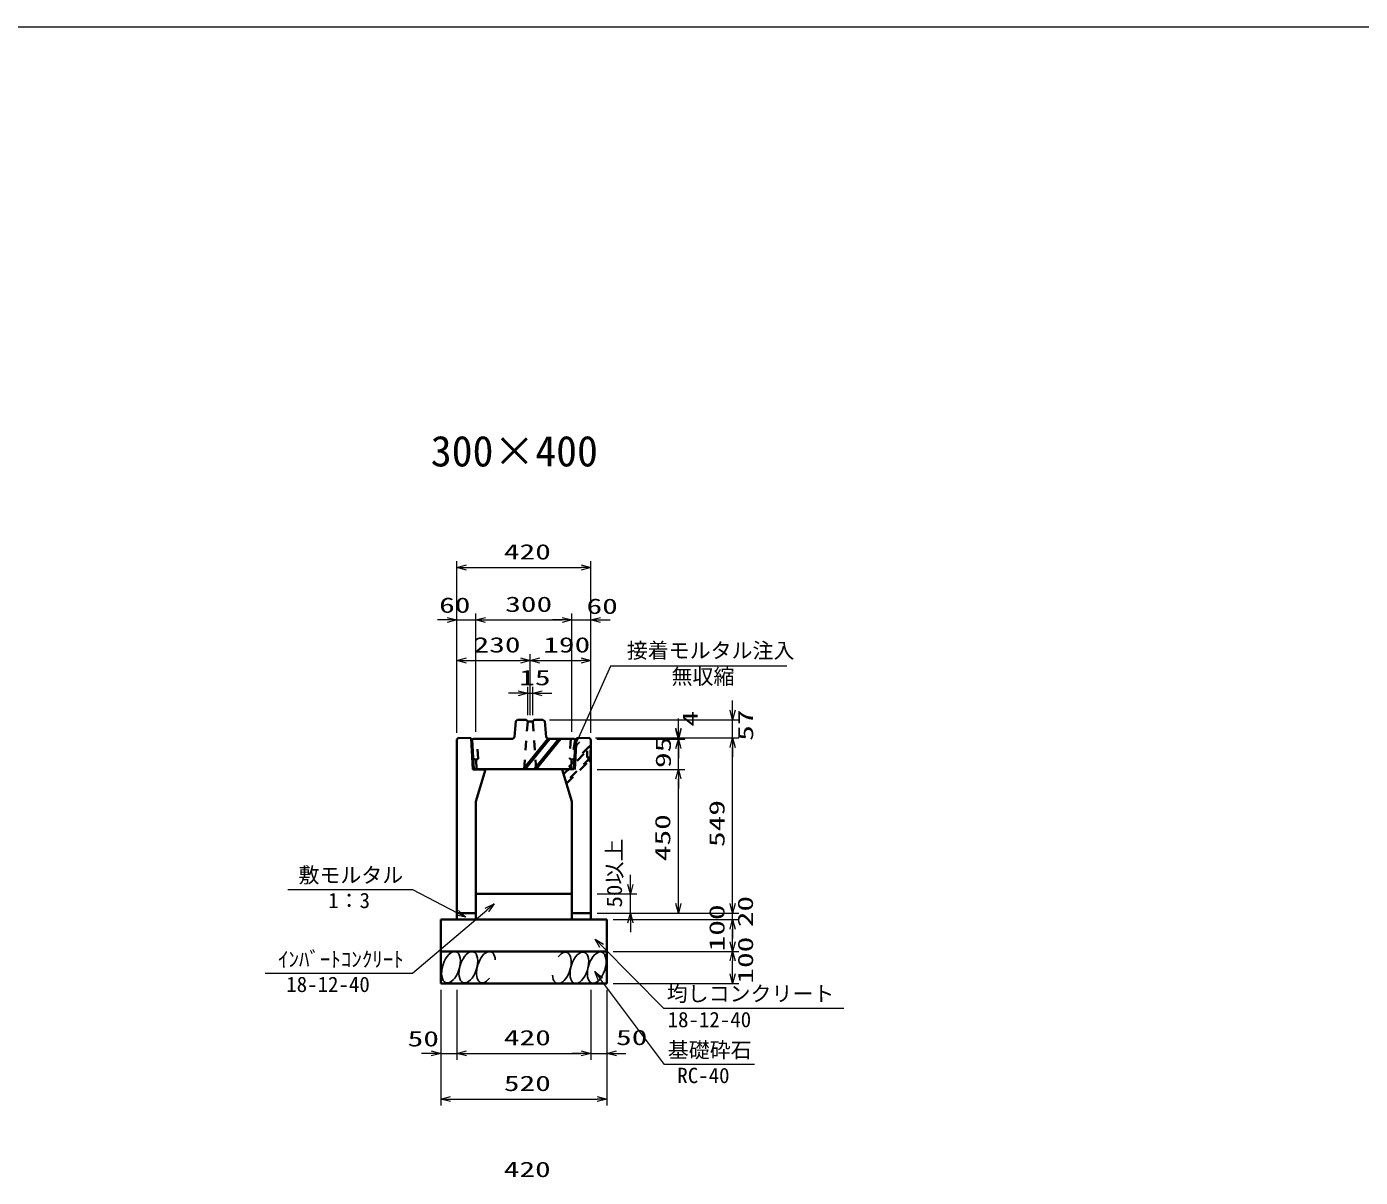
# Model space of a CAD drawing. Units: millimetres on the paper. Extents: x 15 to 1219, y 8 to 859.
# Drawn here: x 224 to 432.8, y 678.4 to 858.6 of the extents above; entities that cross this region are included whole.
import ezdxf
from ezdxf.enums import TextEntityAlignment as Align

# ---------------------------------------------------------------- set-up
doc = ezdxf.new("R2010")
doc.units = ezdxf.units.MM
doc.linetypes.add('USER1', pattern=[3, 1.5, -1.5])
for name, color, linetype, lineweight in [('D-STR-DIM（寸法）', 7, 'Continuous', 13), ('D-STR-HTXT(均しCON-旗)', 7, 'Continuous', 13), ('D-STR-HTXT(基礎砕石-旗)', 7, 'Continuous', 13), ('D-STR-HTXT（旗上げ）', 7, 'Continuous', 13), ('D-STR-STRF(グリ)', 7, 'Continuous', 25), ('D-STR（構造物）', 1, 'Continuous', 35)]:
    doc.layers.add(name, color=color, linetype=linetype, lineweight=lineweight)
doc.layers.add('D-STR-TXT(文字)', color=7, linetype='Continuous')
doc.styles.add('ＭＳ ゴシック', font='')
doc.styles.get('ＭＳ ゴシック').set_extended_font_data('MS Gothic')

# ---------------------------------------------------------------- blocks, each defined once
blk = doc.blocks.new('_Open30')
at = {"color": 7, "linetype": 'Continuous', "lineweight": 13}
for p, q in [((-1, 0.2679), (0, 0)), ((0, 0), (-1, -0.2679)), ((0, 0), (-1, 0))]:
    blk.add_line(p, q, dxfattribs=at)

msp = doc.modelspace()

# ---------------------------------------------------------------- linework, layer by layer
at = {"layer": 'D-STR-DIM（寸法）', "color": 2}
msp.add_line((15.075, 858.587), (1218.693, 858.587), dxfattribs=at)
at = {"layer": 'D-STR-DIM（寸法）'}
for p, q in [((291.32, 766.683), (291.32, 774.891)), ((292.82, 773.891), (310.82, 773.891)), ((312.32, 766.683), (312.32, 774.891)), ((291.32, 747.98), (291.32, 766.683)), ((294.32, 748.171), (294.32, 766.683)), ((294.32, 748.171), (294.32, 766.683)), ((309.32, 748.171), (309.32, 766.683)), ((309.32, 748.171), (309.32, 766.683)), ((312.32, 747.98), (312.32, 766.683)), ((289.82, 765.683), (288.32, 765.683)), ((291.32, 765.683), (294.32, 765.683)), ((295.82, 765.683), (297.32, 765.683)), ((295.82, 765.683), (307.82, 765.683)), ((307.82, 765.683), (306.32, 765.683)), ((309.32, 765.683), (312.32, 765.683)), ((313.82, 765.683), (315.32, 765.683)), ((291.32, 747.98), (291.32, 760.325)), ((292.82, 759.325), (301.32, 759.325)), ((302.82, 750.778), (302.82, 760.325)), ((302.82, 750.778), (302.82, 760.325)), ((304.32, 759.325), (310.82, 759.325)), ((312.32, 747.98), (312.32, 760.325)), ((300.926, 754.193), (299.426, 754.193)), ((302.426, 750.778), (302.426, 755.193)), ((302.426, 754.193), (303.214, 754.193)), ((303.214, 750.778), (303.214, 755.193)), ((304.714, 754.193), (306.214, 754.193)), ((334.522, 751.56), (334.522, 753.06)), ((305.825, 750.06), (335.522, 750.06)), ((326.024, 748.725), (326.024, 750.225)), ((326.024, 748.533), (326.024, 750.033)), ((334.522, 747.225), (334.522, 750.06)), ((313.07, 747.225), (327.024, 747.225)), ((313.266, 747.033), (327.024, 747.033)), ((313.266, 747.033), (327.024, 747.033)), ((314.07, 747.225), (335.522, 747.225)), ((314.07, 747.225), (335.522, 747.225)), ((326.024, 747.033), (326.024, 747.225)), ((326.024, 742.278), (326.024, 747.033)), ((334.522, 721.278), (334.522, 745.725)), ((334.522, 745.725), (334.522, 744.225)), ((326.024, 745.533), (326.024, 744.033)), ((313.32, 742.278), (327.024, 742.278)), ((313.32, 742.278), (327.024, 742.278)), ((326.024, 721.278), (326.024, 740.778)), ((326.024, 740.778), (326.024, 739.278)), ((318.509, 724.278), (318.509, 725.778)), ((313.32, 722.778), (319.509, 722.778)), ((318.509, 719.778), (318.509, 722.778)), ((334.522, 721.278), (334.522, 722.778)), ((313.32, 719.778), (335.522, 719.778)), ((313.32, 719.778), (327.024, 719.778)), ((313.32, 719.778), (335.522, 719.778)), ((313.32, 719.778), (319.509, 719.778)), ((315.82, 718.778), (335.522, 718.778)), ((315.82, 718.778), (335.522, 718.778)), ((334.522, 718.778), (334.522, 719.778)), ((318.509, 718.278), (318.509, 716.778)), ((334.522, 715.278), (334.522, 717.278)), ((334.522, 717.278), (334.522, 715.778)), ((315.82, 713.778), (335.522, 713.778)), ((315.82, 713.778), (335.522, 713.778)), ((334.522, 710.278), (334.522, 712.278)), ((315.82, 708.778), (335.522, 708.778)), ((288.82, 707.778), (288.82, 696.811)), ((288.82, 706.778), (288.82, 689.654)), ((291.32, 707.778), (291.32, 696.811)), ((291.32, 706.778), (291.32, 696.811)), ((312.32, 707.778), (312.32, 696.811)), ((312.32, 706.778), (312.32, 696.811)), ((314.82, 707.778), (314.82, 696.811)), ((314.82, 706.778), (314.82, 689.654)), ((287.32, 697.811), (285.82, 697.811)), ((288.82, 697.811), (291.32, 697.811)), ((292.82, 697.811), (310.82, 697.811)), ((292.82, 697.811), (294.32, 697.811)), ((310.82, 697.811), (309.32, 697.811)), ((312.32, 697.811), (314.82, 697.811)), ((316.32, 697.811), (317.82, 697.811)), ((290.32, 690.654), (313.32, 690.654))]:
    msp.add_line(p, q, dxfattribs=at)
at = {"layer": 'D-STR-HTXT(均しCON-旗)'}
for points in [[(264.881, 723.482), (284.361, 723.482), (291.404, 719.827)], [(261.327, 710.347), (284.361, 710.347), (296.018, 720.258)], [(351.967, 704.83), (323.76, 704.83), (314.037, 714.647)]]:
    msp.add_lwpolyline(points, dxfattribs=at)
at = {"layer": 'D-STR-HTXT(基礎砕石-旗)'}
msp.add_lwpolyline([(337.941, 696.081), (323.838, 696.081), (313.834, 709.407)], dxfattribs=at)
at = {"layer": 'D-STR-HTXT（旗上げ）'}
msp.add_lwpolyline([(343.041, 758.468), (315.42, 758.468), (310.153, 746.752)], dxfattribs=at)
at = {"layer": 'D-STR-STRF(グリ)'}
for centre, major_axis in [((290.414, 711.301), (0.79, 2.421)), ((293.136, 711.301), (0.79, 2.421)), ((310.524, 711.22), (-0.771, -2.427)), ((313.245, 711.242), (-0.771, -2.427))]:
    msp.add_ellipse(centre, major_axis=major_axis, ratio=0.5139, dxfattribs=at)
for centre, major_axis in [((295.876, 711.301), (0.79, 2.421)), ((307.783, 711.199), (-0.771, -2.427))]:
    msp.add_ellipse(centre, major_axis=major_axis, ratio=0.5139, start_param=5.3575563, end_param=10.3750652, dxfattribs=at)
at = {"layer": 'D-STR（構造物）'}
for p, q in [((300.825, 750.06), (300.555, 749.816)), ((302.195, 750.033), (300.825, 750.06)), ((302.426, 749.778), (302.195, 750.033)), ((303.445, 750.033), (303.214, 749.778)), ((304.825, 750.06), (303.445, 750.033)), ((305.096, 749.816), (304.825, 750.06)), ((300.555, 749.816), (300.346, 747.319)), ((303.214, 749.778), (302.426, 749.778)), ((305.304, 747.319), (305.096, 749.816)), ((291.32, 746.98), (291.57, 747.225)), ((291.32, 719.778), (291.32, 746.98)), ((291.57, 747.225), (293.57, 747.185)), ((293.57, 747.185), (293.82, 742.278)), ((293.733, 746.916), (293.875, 747.065)), ((293.733, 746.916), (293.975, 742.315)), ((300.075, 747.065), (293.875, 747.065)), ((300.346, 747.315), (300.075, 747.065)), ((305.575, 747.065), (301.72, 742.315)), ((305.897, 747.065), (302.042, 742.315)), ((307.314, 747.065), (303.458, 742.315)), ((307.636, 747.065), (303.78, 742.315)), ((305.305, 747.315), (305.575, 747.065)), ((305.575, 747.065), (309.775, 747.065)), ((309.917, 746.916), (309.675, 742.315)), ((309.917, 746.916), (309.775, 747.065)), ((310.07, 747.185), (309.82, 742.278)), ((312.07, 747.225), (310.07, 747.185)), ((312.32, 746.98), (312.07, 747.225)), ((312.32, 719.778), (312.32, 746.98)), ((293.82, 742.278), (295.82, 742.278)), ((293.975, 742.315), (309.675, 742.315)), ((295.82, 742.278), (294.32, 737.278)), ((307.82, 742.278), (309.32, 737.278)), ((294.32, 737.278), (294.32, 719.778)), ((309.32, 737.278), (309.32, 719.778)), ((294.32, 722.778), (309.32, 722.778)), ((288.82, 718.778), (314.82, 718.778)), ((288.82, 718.778), (288.82, 708.778)), ((294.32, 719.778), (291.32, 719.778)), ((291.32, 719.778), (291.32, 718.778)), ((294.32, 719.778), (294.32, 718.778)), ((309.32, 719.778), (312.32, 719.778)), ((309.32, 719.778), (309.32, 718.778)), ((312.32, 719.778), (312.32, 718.778)), ((314.82, 718.778), (314.82, 708.778)), ((288.82, 713.778), (314.82, 713.778)), ((288.82, 708.778), (314.82, 708.778))]:
    msp.add_line(p, q, dxfattribs=at)
at = {"layer": 'D-STR（構造物）', "linetype": 'USER1'}
for p, q in [((301.858, 742.275), (302.426, 749.778)), ((303.214, 749.778), (303.778, 742.315)), ((294.651, 743.926), (294.504, 747.065)), ((312.07, 745.886), (307.968, 741.784)), ((308.049, 741.515), (312.245, 745.711)), ((309.174, 747.065), (309.009, 743.93)), ((312.245, 745.711), (311.997, 745.959)), ((312.245, 743.781), (312.245, 745.711)), ((294.356, 743.812), (293.89, 743.944)), ((294.356, 743.812), (294.651, 743.926)), ((294.426, 742.315), (294.356, 743.812)), ((312.245, 744.126), (308.415, 740.295)), ((308.489, 740.05), (312.245, 743.806)), ((309.009, 743.93), (309.304, 743.814)), ((309.304, 743.814), (309.225, 742.315)), ((309.304, 743.814), (309.761, 743.94)), ((311.745, 744.126), (311.745, 745.211)), ((311.745, 744.126), (312.245, 744.126)), ((311.997, 743.534), (312.245, 743.781))]:
    msp.add_line(p, q, dxfattribs=at)

# ---------------------------------------------------------------- block references
at = {"layer": 'D-STR-DIM（寸法）', "xscale": 1.5, "yscale": 1.5}
for p, rotation in [((291.32, 773.891), 180), ((294.32, 765.683), 180), ((294.32, 765.683), 180), ((312.32, 765.683), 180), ((291.32, 759.325), 180), ((302.82, 759.325), 180), ((303.214, 754.193), 180), ((334.522, 750.06), 270), ((326.024, 747.225), 270), ((326.024, 747.033), 270), ((326.024, 747.033), 90), ((334.522, 747.225), 90), ((334.522, 747.225), 90), ((326.024, 742.278), 90), ((326.024, 742.278), 90), ((318.509, 722.778), 270), ((326.024, 719.778), 270), ((334.522, 719.778), 270), ((334.522, 719.778), 270), ((318.509, 719.778), 90), ((334.522, 718.778), 90), ((334.522, 718.778), 90), ((334.522, 713.778), 270), ((334.522, 713.778), 90), ((334.522, 708.778), 270), ((291.32, 697.811), 180), ((291.32, 697.811), 180), ((314.82, 697.811), 180), ((288.82, 690.654), 180)]:
    msp.add_blockref('_Open30', p, dxfattribs=dict(at, rotation=rotation))
for p in [(312.32, 773.891), (291.32, 765.683), (309.32, 765.683), (309.32, 765.683), (302.82, 759.325), (312.32, 759.325), (302.426, 754.193), (288.82, 697.811), (312.32, 697.811), (312.32, 697.811), (314.82, 690.654)]:
    msp.add_blockref('_Open30', p, dxfattribs=at)
at = {"layer": 'D-STR-HTXT(均しCON-旗)', "xscale": 1.5, "yscale": 1.5}
for p, rotation in [((297.161, 721.23), 40.37163), ((292.736, 719.136), 332.57325), ((312.981, 715.713), 134.72505)]:
    msp.add_blockref('_Open30', p, dxfattribs=dict(at, rotation=rotation))
at = {"layer": 'D-STR-HTXT(基礎砕石-旗)', "xscale": 1.5, "yscale": 1.5, "rotation": 126.89552}
msp.add_blockref('_Open30', (312.933, 710.607), dxfattribs=at)
at = {"layer": 'D-STR-HTXT（旗上げ）', "xscale": 1.5, "yscale": 1.5, "rotation": 245.79582}
msp.add_blockref('_Open30', (309.538, 745.383), dxfattribs=at)

# ---------------------------------------------------------------- texts
at = {"layer": 'D-STR-DIM（寸法）', "style": 'ＭＳ ゴシック', "width": 1.5}
for s, p in [('420', (298.695, 774.429)), ('60', (288.555, 766.076)), ('300', (298.903, 766.22)), ('60', (311.639, 765.906)), ('230', (293.945, 759.863)), ('190', (304.861, 759.863)), ('15', (301.107, 754.731)), ('50', (283.622, 698.178)), ('420', (298.695, 698.348)), ('50', (316.271, 698.386)), ('520', (298.695, 691.191)), ('420', (298.675, 677.718))]:
    msp.add_text(s, height=2.405, dxfattribs=at).set_placement(p, align=Align.BOTTOM_LEFT)
at = {"layer": 'D-STR-DIM（寸法）', "style": 'ＭＳ ゴシック'}
for s, width, p in [('4', 1.5, (329.788, 748.974)), ('57', 1.5, (338.462, 746.749)), ('95', 1.5, (325.581, 742.498)), ('549', 1.5, (333.985, 730.122)), ('450', 1.5, (325.487, 727.903)), ('50以上', 1.1, (317.927, 720.641)), ('100', 1.5, (333.985, 713.778)), ('20', 1.5, (338.437, 717.56)), ('100', 1.5, (338.457, 708.723))]:
    msp.add_text(s, height=2.405, rotation=90, dxfattribs=dict(at, width=width)).set_placement(p, align=Align.BOTTOM_LEFT)
at = {"layer": 'D-STR-HTXT(均しCON-旗)', "style": 'ＭＳ ゴシック'}
for s, p in [('敷モルタル', (266.53, 723.803)), ('1：3', (271.177, 719.831)), ('ｲﾝﾊﾞｰﾄｺﾝｸﾘｰﾄ', (263.33, 710.631)), ('18-12-40', (264.61, 706.696)), ('均しコンクリート', (324.207, 705.241)), ('18-12-40', (324.341, 701.18))]:
    msp.add_text(s, height=2.405, dxfattribs=at).set_placement(p, align=Align.BOTTOM_LEFT)
at = {"layer": 'D-STR-HTXT(基礎砕石-旗)', "style": 'ＭＳ ゴシック'}
for s, p in [('基礎砕石', (324.373, 696.415)), ('RC-40', (325.861, 692.43))]:
    msp.add_text(s, height=2.405, dxfattribs=at).set_placement(p, align=Align.BOTTOM_LEFT)
at = {"layer": 'D-STR-HTXT（旗上げ）', "style": 'ＭＳ ゴシック'}
for s, p in [('接着モルタル注入', (317.958, 758.972)), ('無収縮', (324.961, 754.895))]:
    msp.add_text(s, height=2.405, dxfattribs=at).set_placement(p, align=Align.BOTTOM_LEFT)
at = {"layer": 'D-STR-TXT(文字)', "style": 'ＭＳ ゴシック'}
msp.add_text('300×400', height=4.811, dxfattribs=at).set_placement((287.248, 788.277), align=Align.BOTTOM_LEFT)

doc.saveas('drawing.dxf')
